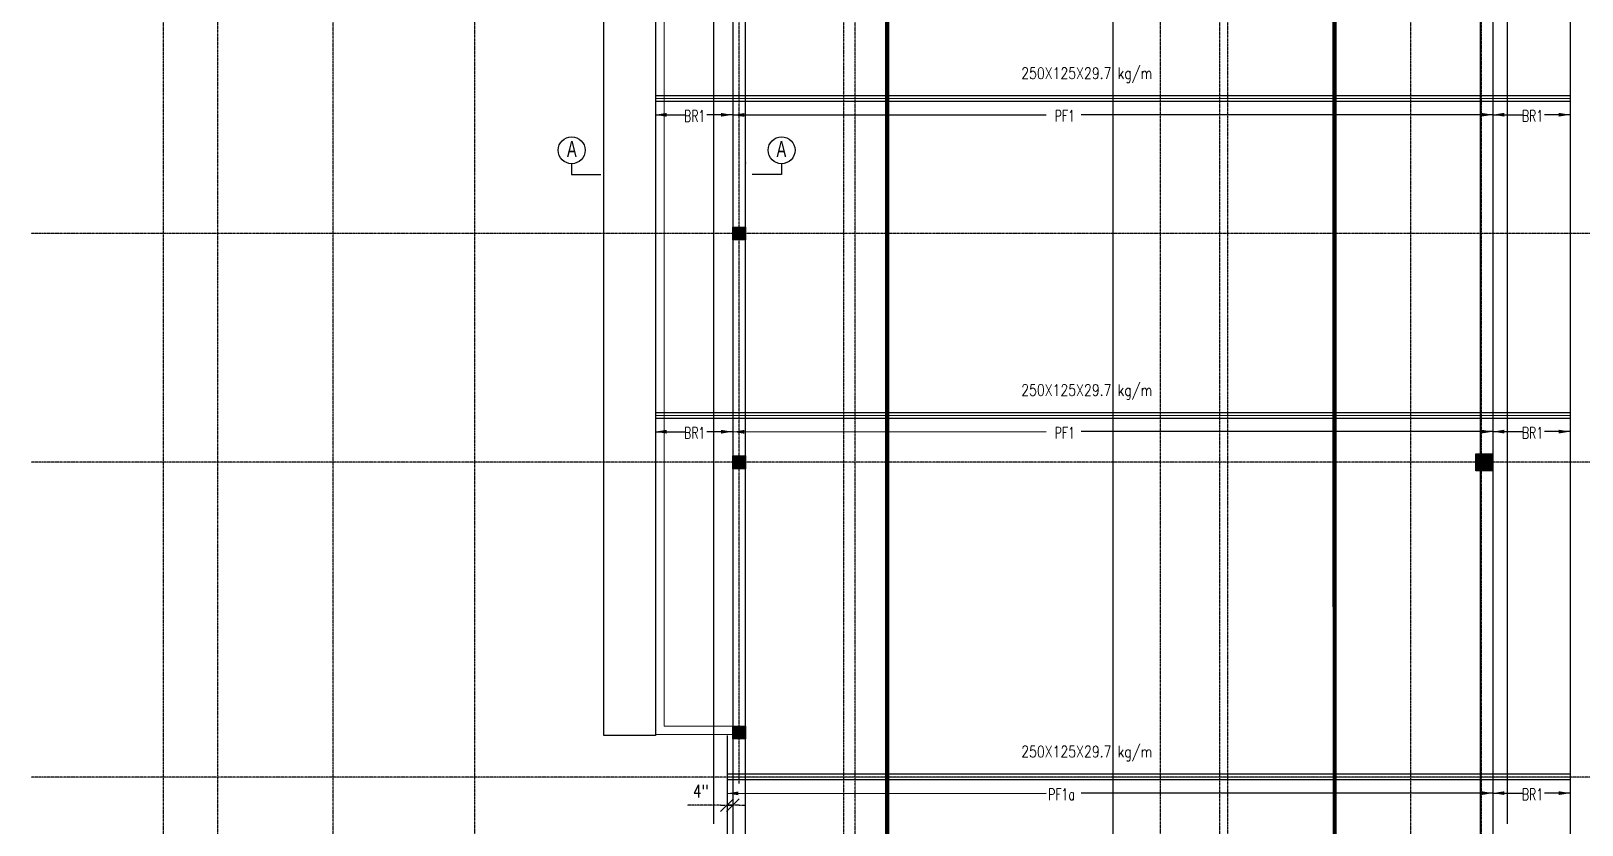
# Model space of a CAD drawing. Extents: x -95606 to 113309, y -42160 to -940.
# Drawn here: x 111126 to 112210, y -26422 to -25866 of the extents above; entities that cross this region are included whole.
import ezdxf

# ---------------------------------------------------------------- set-up
doc = ezdxf.new("R2010")
doc.units = 0
doc.header["$LTSCALE"] = 0.02
doc.header["$MEASUREMENT"] = 0
doc.header["$PDMODE"] = 3
doc.header["$PDSIZE"] = -2
for name, pattern in [('ACAD_ISO03W100', [30, 12, -18]), ('CENTER', [50.8, 31.75, -6.35, 6.35, -6.35]), ('DASHED', [0.75, 0.5, -0.25])]:
    doc.linetypes.add(name, pattern=pattern)
doc.layers.get('0').update_dxf_attribs({"linetype": 'CONTINUOUS'})
doc.layers.get('DEFPOINTS').update_dxf_attribs({"linetype": 'CONTINUOUS'})
for name, color, linetype in [('BEAM TEX1', 3, 'CONTINUOUS'), ('COL 1', 5, 'CONTINUOUS'), ('DIM', 7, 'CONTINUOUS'), ('dimentions', 8, 'CONTINUOUS'), ('EXLINE', 33, 'CONTINUOUS'), ('GRID', 8, 'CENTER'), ('S-SLB', 3, 'CONTINUOUS'), ('TEXT-2', 3, 'CONTINUOUS')]:
    doc.layers.add(name, color=color, linetype=linetype)
for name, color, linetype, lineweight in [('HACH', 8, 'CONTINUOUS', 9), ('Hatch', 252, 'CONTINUOUS', 9), ('HATCH 2', 253, 'CONTINUOUS', 5), ('stair case014', 34, 'DASHED', 25)]:
    doc.layers.add(name, color=color, linetype=linetype, lineweight=lineweight)
doc.styles.add('ROMANS', font='romans.shx', dxfattribs={"width": 0.8})
doc.styles.add('style5', font='romans.shx', dxfattribs={"width": 0.7, "height": 8})
doc.styles.add('style6', font='romans.shx', dxfattribs={"height": 8})
doc.styles.add('style9', font='romans.shx', dxfattribs={"width": 0.8, "height": 4})
doc.dimstyles.new('TEXT-18', dxfattribs={"dimtxt": 8, "dimasz": 9, "dimexe": 6, "dimexo": 6, "dimgap": 3.125, "dimtad": 1, "dimdec": 1, "dimrnd": 0.5, "dimzin": 1, "dimdsep": 46, "dimlunit": 4, "dimtxsty": 'style6', "dimblk": 'OBLIQUE', "dimcen": 72.09, "dimclrd": 1, "dimclre": 1, "dimclrt": 4, "dimadec": 0, "dimazin": 0, "dimtfac": 1, "dimtdec": 1, "dimtofl": 0, "dimtmove": 0, "dimatfit": 3, "dimfxl": 1, "dimfrac": 2, "dimtolj": 1, "dimtzin": 0, "dimlwd": -1, "dimarcsym": 0})
doc.dimstyles.new('TK96', dxfattribs={"dimscale": 96, "dimtxt": 0.09375, "dimasz": 0.046875, "dimexe": 0.0625, "dimexo": 0.015625, "dimgap": 0.046875, "dimtad": 1, "dimzin": 11, "dimdsep": 46, "dimlunit": 4, "dimtxsty": 'ROMANS', "dimblk1": 'TK1', "dimblk2": 'TK1', "dimsah": 1, "dimcen": 0.09375, "dimclrd": 1, "dimclre": 1, "dimclrt": 2, "dimadec": 0, "dimazin": 0, "dimtfac": 1, "dimtofl": 0, "dimtmove": 0, "dimatfit": 3, "dimldrblk": 'TK1', "dimfxl": 1, "dimfrac": 2, "dimtolj": 1, "dimtzin": 9, "dimarcsym": 0})

# ---------------------------------------------------------------- blocks, each defined once
blk = doc.blocks.new('_Oblique')
at = {"color": 0, "linetype": 'ByBlock', "lineweight": -2}
blk.add_line((-0.5, -0.5), (0.5, 0.5), dxfattribs=at)
blk = doc.blocks.new('TK1')
at = {"color": 4, "linetype": 'Continuous'}
blk.add_line((-1, -1), (1, 1), dxfattribs=at)
at = {"color": 1, "linetype": 'ByBlock'}
blk.add_line((-1, 0), (1, 0), dxfattribs=at)
blk = doc.blocks.new('*D421')
at = {"layer": 'DEFPOINTS', "color": 0, "linetype": 'CENTER', "lineweight": -2, "transparency": 16777216}
for p in [(111612.6, -26405.9), (111612.6, -26407.9), (111616.6, -26405.9)]:
    blk.add_point(p, dxfattribs=at)
at = {"layer": 'GRID', "color": 1, "lineweight": -2, "transparency": 16777216}
for p, q in [((111608.1, -26407.9), (111584.6, -26407.9)), ((111612.6, -26407.4), (111612.6, -26413.9)), ((111616.6, -26407.4), (111616.6, -26413.9)), ((111621.1, -26407.9), (111625.6, -26407.9))]:
    blk.add_line(p, q, dxfattribs=at)
at = {"layer": 'GRID', "color": 1, "linetype": 'CENTER', "lineweight": -2, "transparency": 16777216, "xscale": 4.5, "yscale": 4.5, "zscale": 4.5}
blk.add_blockref('TK1', (111612.6, -26407.9), dxfattribs=at)
at = {"layer": 'GRID', "color": 1, "linetype": 'CENTER', "lineweight": -2, "transparency": 16777216, "xscale": 4.5, "yscale": 4.5, "zscale": 4.5, "rotation": 180}
blk.add_blockref('TK1', (111616.6, -26407.9), dxfattribs=at)
at = {"layer": 'GRID', "color": 2, "linetype": 'CENTER', "lineweight": -2, "transparency": 16777216, "insert": (111594.1, -26398.1), "char_height": 9, "attachment_point": 5, "style": 'ROMANS'}
blk.add_mtext('\\A1;4"', dxfattribs=at)

msp = doc.modelspace()

# ---------------------------------------------------------------- hatches: boundary and pattern name
at = {"layer": 'Hatch'}
h = msp.add_hatch(color=254, dxfattribs=at)
h.set_gradient(color1=(192, 192, 192), color2=(192, 192, 192), tint=1)
h.paths.add_polyline_path([(111616.562, -26003.551), (111625.562, -26003.551), (111625.562, -26012.551), (111616.562, -26012.551)])
h = msp.add_hatch(color=254, dxfattribs=at)
h.set_gradient(color1=(192, 192, 192), color2=(192, 192, 192), tint=1)
h.paths.add_polyline_path([(111616.562, -26163.551), (111625.562, -26163.551), (111625.562, -26172.551), (111616.562, -26172.551)])
h = msp.add_hatch(color=254, dxfattribs=at)
h.set_gradient(color1=(192, 192, 192), color2=(192, 192, 192), tint=1)
h.paths.add_polyline_path([(112135.841, -26162.051), (112147.841, -26162.051), (112147.841, -26174.051), (112135.841, -26174.051)])
h = msp.add_hatch(color=254, dxfattribs=at)
h.set_gradient(color1=(192, 192, 192), color2=(192, 192, 192), tint=1)
h.paths.add_polyline_path([(111616.562, -26352.551), (111625.562, -26352.551), (111625.562, -26361.551), (111616.562, -26361.551)])

# ---------------------------------------------------------------- linework, layer by layer
at = {"layer": 'BEAM TEX1', "color": 4, "const_width": 3}
for points in [[(111724.413, -25531.736), (111724.388, -27051.73)], [(112037.114, -25531.849), (112037.329, -27049.042)]]:
    msp.add_lwpolyline(points, dxfattribs=at)
at = {"layer": 'COL 1', "lineweight": 25}
for points in [[(111616.562, -26003.551), (111625.562, -26003.551), (111625.562, -26012.551), (111616.562, -26012.551), (111616.562, -26003.551)], [(111616.562, -26163.551), (111625.562, -26163.551), (111625.562, -26172.551), (111616.562, -26172.551), (111616.562, -26163.551)], [(111616.562, -26352.551), (111625.562, -26352.551), (111625.562, -26361.551), (111616.562, -26361.551), (111616.562, -26352.551)]]:
    msp.add_lwpolyline(points, dxfattribs=at)
at = {"layer": 'COL 1'}
msp.add_lwpolyline([(112135.841, -26162.051), (112147.841, -26162.051), (112147.841, -26174.051), (112135.841, -26174.051), (112135.841, -26162.051)], dxfattribs=at)
at = {"layer": 'dimentions', "color": 4}
for p, q in [((111503.967, -25959.239), (111503.967, -25966.852)), ((111650.668, -25959.239), (111650.668, -25966.852)), ((111503.967, -25966.852), (111524.437, -25966.852)), ((111650.668, -25966.852), (111630.198, -25966.852))]:
    msp.add_line(p, q, dxfattribs=at)
for centre in [(111503.967, -25949.817), (111650.668, -25949.817)]:
    msp.add_circle(centre, 9.422, dxfattribs=at)
at = {"layer": 'EXLINE'}
for p, q in [((111562.564, -25369.555), (111562.563, -26359.051)), ((112201.841, -25369.555), (112201.841, -27189.554)), ((111616.562, -25423.555), (111616.562, -27243.555)), ((112147.832, -25423.563), (112147.832, -27243.555)), ((111625.575, -27243.555), (111625.573, -25432.555)), ((112138.832, -25432.555), (112138.832, -27243.555)), ((111526.541, -26359.051), (111526.535, -25524.39)), ((111882.202, -25692.104), (111882.202, -26891.005)), ((111562.535, -26359.051), (111526.541, -26359.051)), ((111562.576, -26352.555), (111562.535, -26352.555)), ((111612.562, -26359.051), (111612.562, -27239.555))]:
    msp.add_line(p, q, dxfattribs=at)
at = {"layer": 'GRID'}
for p, q in [((111218.731, -28547.587), (111218.731, -25225.731)), ((111256.564, -28539.332), (111256.564, -25233.986)), ((111337.231, -28547.587), (111337.231, -25225.731)), ((111436.063, -25225.731), (111436.063, -28547.587)), ((111616.562, -25224.576), (111616.562, -28548.743)), ((111702.16, -28547.587), (111702.16, -25225.731)), ((111915.261, -25225.731), (111915.261, -28547.587)), ((111956.989, -28547.587), (111956.989, -25225.731)), ((112090.45, -28547.587), (112090.45, -25224.301)), ((112139.828, -28549.017), (112139.828, -25224.301)), ((111962.469, -28536.717), (111962.469, -25236.601)), ((112202.062, -28539.303), (112202.062, -25235.805)), ((111694.162, -28527.108), (111694.162, -25246.21)), ((111621.062, -26392.718), (111621.062, -25380.71)), ((113266.012, -26008.051), (111126.108, -26008.051)), ((113266.012, -26168.051), (111126.108, -26168.051)), ((113266.012, -26388.23), (111126.108, -26388.23))]:
    msp.add_line(p, q, dxfattribs=at)
at = {"layer": 'HACH', "color": 0}
for p, q in [((111562.535, -25560.39), (111562.535, -26358.545)), ((111568.535, -25566.39), (111568.535, -26352.545)), ((111562.535, -26358.545), (111616.565, -26358.544)), ((111568.535, -26352.545), (111616.565, -26352.544))]:
    msp.add_line(p, q, dxfattribs=at)
at = {"layer": 'HATCH 2', "lineweight": 5}
for p, q in [((112201.841, -25913.754), (111562.535, -25913.754)), ((112201.841, -26135.387), (111562.535, -26135.387)), ((112201.841, -26388.23), (111612.562, -26388.23))]:
    msp.add_line(p, q, dxfattribs=at)
at = {"layer": 'S-SLB'}
for p, q in [((112201.841, -25911.754), (111562.535, -25911.754)), ((112201.841, -25915.754), (111562.535, -25915.754)), ((112201.841, -26133.387), (111562.535, -26133.387)), ((112201.841, -26137.387), (111562.535, -26137.387)), ((112201.841, -26386.23), (111612.562, -26386.23)), ((112201.841, -26390.23), (111612.562, -26390.23))]:
    msp.add_line(p, q, dxfattribs=at)
at = {"layer": 'stair case014', "linetype": 'ACAD_ISO03W100', "lineweight": 0}
msp.add_line((111625.963, -25958.551), (111625.576, -25958.551), dxfattribs=at)

# ---------------------------------------------------------------- texts
at = {"layer": 'dimentions', "color": 4, "char_height": 11.21657, "width": 292.17453, "attachment_point": 5, "style": 'style9'}
for insert in [(111504.087, -25949.005), (111650.549, -25949.005)]:
    msp.add_mtext('{\\fSwis721 Cn BT|b0|i0|c0|p34;A}', dxfattribs=dict(at, insert=insert))
at = {"layer": 'TEXT-2', "char_height": 8, "attachment_point": 9, "style": 'ROMANS'}
for insert in [(111909.757, -25902.604), (111909.757, -26124.237), (111909.757, -26377.08)]:
    msp.add_mtext_dynamic_manual_height_columns('250X125X29.7 kg/m', width=2568.13945, gutter_width=12.5, heights=[0], dxfattribs=dict(at, insert=insert))
at = {"layer": 'TEXT-2', "char_height": 8, "width": 22.39817, "attachment_point": 3, "style": 'style5'}
for s, insert in [('\\A1;BR1', (111597.424, -25921.894)), ('\\A1;PF1', (111855.707, -25921.825)), ('\\A1;BR1', (112182.963, -25921.826)), ('\\A1;BR1', (111597.424, -26143.529)), ('\\A1;PF1', (111855.707, -26143.458)), ('\\A1;BR1', (112182.963, -26143.46)), ('\\A1;PF1a', (111855.707, -26396.301)), ('\\A1;BR1', (112182.963, -26396.303))]:
    msp.add_mtext(s, dxfattribs=dict(at, insert=insert))

# ---------------------------------------------------------------- dimensions: what is measured, and where the dimension line sits
at = {"layer": 'GRID', "color": 5, "linetype": 'CENTER', "lineweight": -2}
dim = msp.add_linear_dim(base=(111612.562, -26407.912), p1=(111616.562, -26405.897), p2=(111612.562, -26405.897), dimstyle='TK96', override={"dimfxl": 200, "dimfxlon": 1}, dxfattribs=at)
dim.commit()
dim.dimension.update_dxf_attribs({"geometry": '*D421', "text_midpoint": (111594.091, -26398.055)})

# ---------------------------------------------------------------- leaders
at = {"layer": 'DIM'}
for points, override in [([(111603.093, -25423.725), (111603.093, -26421.035)], {"dimtad": 0}), ([(112157.888, -25423.725), (112157.888, -26421.035)], {"dimtad": 0}), ([(111562.293, -25925.054), (111583.029, -25925.054)], {"dimasz": 8, "dimtad": 0}), ([(111616.293, -25925.054), (111598.396, -25925.054)], {"dimasz": 8, "dimtad": 0}), ([(111616.562, -25925.152), (111835.543, -25924.988)], {"dimasz": 8, "dimtad": 0}), ([(112147.832, -25924.987), (111859.951, -25924.985)], {"dimasz": 8, "dimtad": 0}), ([(112147.832, -25924.987), (112168.569, -25924.987)], {"dimasz": 8, "dimtad": 0}), ([(112201.832, -25924.987), (112183.935, -25924.987)], {"dimasz": 8, "dimtad": 0}), ([(111562.293, -26146.689), (111583.029, -26146.689)], {"dimasz": 8, "dimtad": 0}), ([(111616.293, -26146.689), (111598.396, -26146.689)], {"dimasz": 8, "dimtad": 0}), ([(112147.832, -26146.62), (111859.951, -26146.618)], {"dimasz": 8, "dimtad": 0}), ([(112147.832, -26146.62), (112168.569, -26146.62)], {"dimasz": 8, "dimtad": 0}), ([(112201.832, -26146.62), (112183.935, -26146.62)], {"dimasz": 8, "dimtad": 0}), ([(111616.562, -26146.755), (111835.543, -26146.622)], {"dimasz": 8, "dimtad": 0}), ([(111612.562, -26399.631), (111835.543, -26399.465)], {"dimasz": 8, "dimtad": 0}), ([(112147.832, -26399.463), (111859.951, -26399.461)], {"dimasz": 8, "dimtad": 0}), ([(112147.832, -26399.463), (112168.569, -26399.463)], {"dimasz": 8, "dimtad": 0}), ([(112201.832, -26399.463), (112183.935, -26399.463)], {"dimasz": 8, "dimtad": 0})]:
    msp.add_leader(points, dimstyle='TEXT-18', override=override, dxfattribs=at)

doc.saveas('drawing.dxf')
